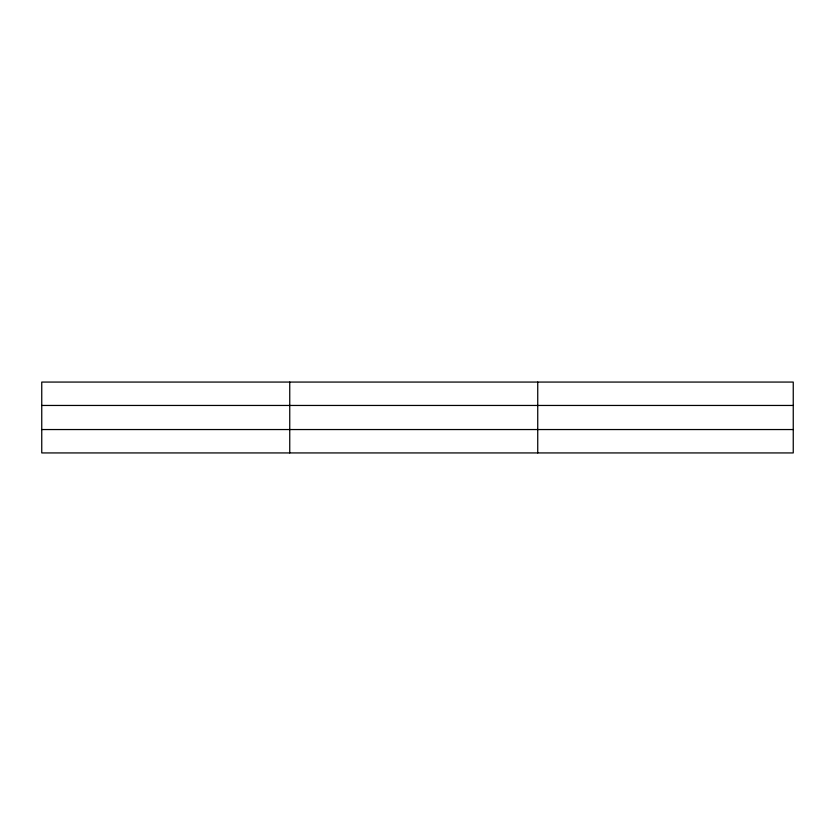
<?xml version="1.0" encoding="UTF-8"?>
<svg xmlns="http://www.w3.org/2000/svg" width="835" height="835" viewBox="0 0 835 835"><rect width="100%" height="100%" fill="white"/><g stroke="black" fill="none" stroke-linecap="round" stroke-linejoin="round"><path stroke-width="1.25" d="M289.745 382.065L289.745 452.935M537.74 382.065L537.74 452.935M793.25 405.455L793.25 382.065L41.75 382.065L41.75 452.935L793.25 452.935L793.25 405.455L41.75 405.455M41.75 429.545L793.25 429.545"/></g></svg>
